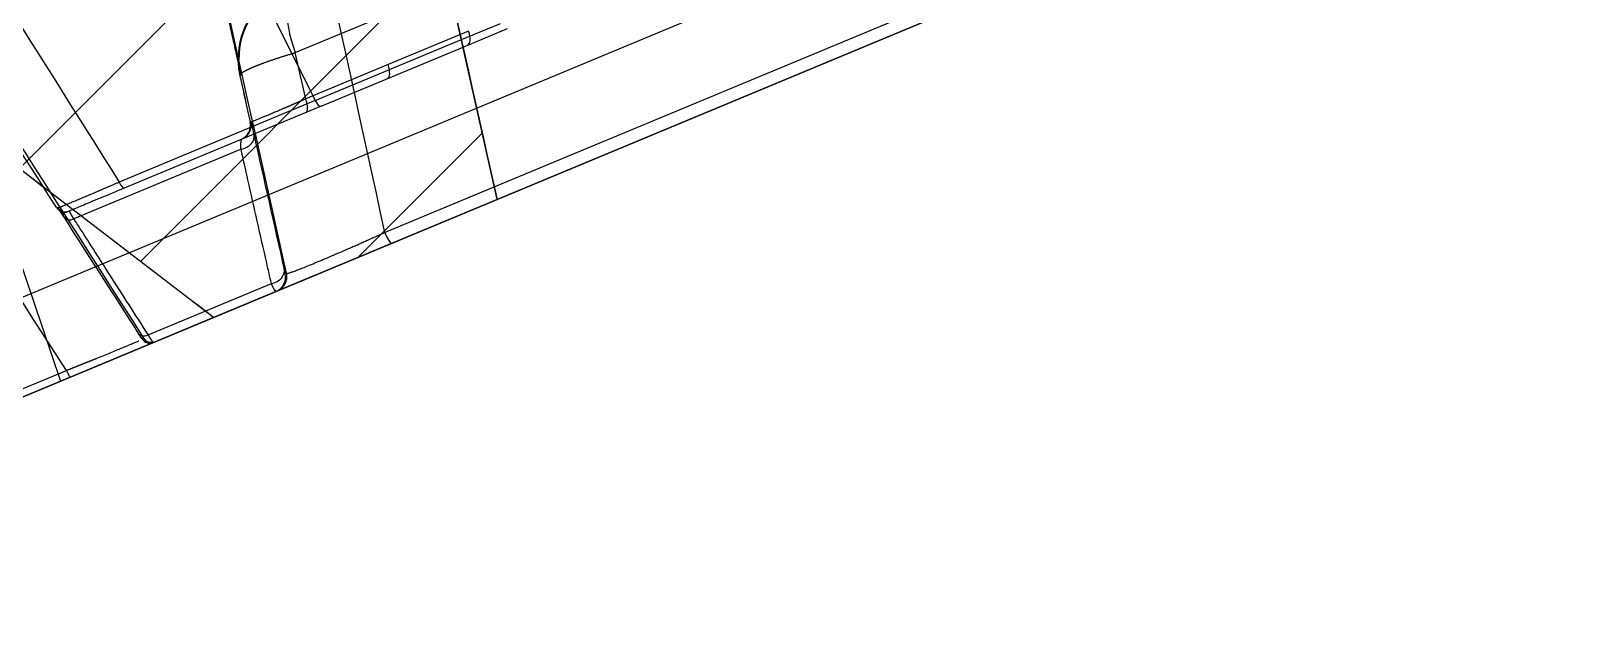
# Model space of a CAD drawing. Header units: millimetres. Extents: x 18 to 755, y 19 to 576.
# Drawn here: x 246.7 to 297.2, y 64.2 to 83.7 of the extents above; entities that cross this region are included whole.
import ezdxf

# ---------------------------------------------------------------- set-up
doc = ezdxf.new("R2010")
doc.units = ezdxf.units.MM
doc.layers.add('1', color=7, linetype='Continuous', true_color=0xffffff)

msp = doc.modelspace()

# ---------------------------------------------------------------- hatches: boundary and pattern name
at = {"layer": '1', "lineweight": -3}
h = msp.add_hatch(dxfattribs=at)
h.set_pattern_fill('ANSI31', scale=1.55, style=0)
edge = h.paths.add_edge_path(flags=0)
edge.add_line((123.581, 20.754), (119.659, 19.122))
edge.add_line((119.659, 19.122), (118.507, 21.892))
edge.add_line((118.507, 21.892), (111.247, 18.873))
edge.add_spline(control_points=[(111.247, 18.873), (110.93, 19.433), (110.613, 19.993), (110.297, 20.553)], knot_values=[0, 0, 0, 0, 1, 1, 1, 1], degree=3, periodic=0)
edge.add_spline(control_points=[(110.297, 20.553), (110.763, 21.685), (111.229, 22.818), (111.694, 23.95)], knot_values=[0, 0, 0, 0, 1, 1, 1, 1], degree=3, periodic=0)
edge.add_ellipse((358.348, 131.388), major_axis=(-2903.319, -1207.465), ratio=0.00143112, start_angle=0.954876, end_angle=0.989415)
edge.add_spline(control_points=[(120.306, 27.531), (120.582, 27.416), (120.858, 27.302), (121.417, 27.07), (121.701, 26.953), (122.165, 26.76), (122.347, 26.685), (122.528, 26.61)], knot_values=[0, 0, 0, 0, 0.372538, 0.372538, 0.755075, 0.755075, 1, 1, 1, 1], degree=3, periodic=0)
edge.add_spline(control_points=[(122.528, 26.61), (122.939, 24.772), (123.349, 22.934), (123.759, 21.096)], knot_values=[0, 0, 0, 0, 1, 1, 1, 1], degree=3, periodic=0)
edge.add_spline(control_points=[(123.759, 21.096), (123.763, 21.079), (123.765, 21.061), (123.767, 21.026), (123.766, 21.009), (123.761, 20.975), (123.758, 20.957), (123.747, 20.924), (123.741, 20.908), (123.724, 20.877), (123.715, 20.862), (123.694, 20.834), (123.682, 20.822), (123.663, 20.804), (123.656, 20.798), (123.642, 20.788), (123.635, 20.783), (123.613, 20.768), (123.598, 20.76), (123.581, 20.754)], knot_values=[0, 0, 0, 0, 0.125, 0.125, 0.25, 0.25, 0.375, 0.375, 0.5, 0.5, 0.625, 0.625, 0.75, 0.75, 0.8125, 0.8125, 0.875, 0.875, 1, 1, 1, 1], degree=3, periodic=0)
edge = h.paths.add_edge_path(flags=0)
edge.add_spline(control_points=[(300.574, 126.854), (300.649, 126.885), (300.802, 126.935), (300.96, 126.96), (301.061, 126.967), (301.082, 126.968), (301.122, 126.969), (301.142, 126.969), (301.203, 126.969), (301.243, 126.967), (301.362, 126.956), (301.442, 126.943), (301.52, 126.923)], knot_values=[0, 0, 0, 0, 0.25, 0.5, 0.5, 0.5625, 0.5625, 0.625, 0.625, 0.75, 0.75, 1, 1, 1, 1], degree=3, periodic=0)
edge.add_spline(control_points=[(301.52, 126.923), (301.572, 126.91), (301.625, 126.901), (301.705, 126.894), (301.731, 126.892), (301.772, 126.892), (301.785, 126.892), (301.812, 126.893), (301.826, 126.894), (301.893, 126.898), (301.946, 126.907), (302.024, 126.925), (302.049, 126.932), (302.1, 126.949), (302.126, 126.958), (302.151, 126.969)], knot_values=[0, 0, 0, 0, 0.25, 0.25, 0.375, 0.375, 0.4375, 0.4375, 0.5, 0.5, 0.75, 0.75, 0.875, 0.875, 1, 1, 1, 1], degree=3, periodic=0)
edge.add_line((302.151, 126.969), (314.312, 132.027))
edge.add_spline(control_points=[(314.312, 132.027), (314.325, 132.032), (314.337, 132.037), (314.362, 132.049), (314.398, 132.066), (314.433, 132.086), (314.501, 132.128), (314.544, 132.16), (314.605, 132.213), (314.625, 132.231), (314.662, 132.27), (314.68, 132.29), (314.731, 132.351), (314.762, 132.395), (314.79, 132.442)], knot_values=[0, 0, 0, 0, 0.0625, 0.0625, 0.125, 0.25, 0.25, 0.5, 0.5, 0.625, 0.625, 0.75, 0.75, 1, 1, 1, 1], degree=3, periodic=0)
edge.add_spline(control_points=[(314.79, 132.442), (314.831, 132.511), (314.877, 132.577), (314.954, 132.67), (314.994, 132.714), (315.038, 132.757), (315.067, 132.785), (315.082, 132.798), (315.158, 132.864), (315.223, 132.912), (315.325, 132.975), (315.377, 133.005), (315.432, 133.031), (315.468, 133.048), (315.487, 133.057), (315.505, 133.064)], knot_values=[0, 0, 0, 0, 0.25, 0.25, 0.375, 0.4375, 0.4375, 0.5, 0.5, 0.75, 0.75, 0.875, 0.9375, 0.9375, 1, 1, 1, 1], degree=3, periodic=0)
edge.add_line((315.505, 133.064), (355.591, 149.736))
edge.add_line((355.591, 149.736), (359.047, 141.426))
edge.add_spline(control_points=[(359.047, 141.426), (358.238, 139.465), (357.429, 137.504), (356.62, 135.543)], knot_values=[0, 0, 0, 0, 1, 1, 1, 1], degree=3, periodic=0)
edge.add_ellipse((358.348, 131.388), major_axis=(2903.319, 1207.465), ratio=0.00143112, start_angle=90, end_angle=158.464753)
edge.add_spline(control_points=[(346.091, 131.164), (345.823, 131.213), (345.554, 131.262), (345.084, 131.347), (344.883, 131.384), (344.488, 131.456), (344.293, 131.492), (344.099, 131.527)], knot_values=[0, 0, 0, 0, 0.404548, 0.404548, 0.707324, 0.707324, 1, 1, 1, 1], degree=3, periodic=0)
edge.add_spline(control_points=[(344.099, 131.527), (343.491, 132.478), (342.884, 133.428), (342.276, 134.379)], knot_values=[0, 0, 0, 0, 1, 1, 1, 1], degree=3, periodic=0)
edge.add_spline(control_points=[(342.276, 134.379), (342.197, 134.503), (342.108, 134.618), (341.961, 134.778), (341.91, 134.829), (341.83, 134.902), (341.802, 134.926), (341.746, 134.973), (341.717, 134.996), (341.572, 135.108), (341.45, 135.185), (341.257, 135.285), (341.191, 135.316), (341.09, 135.358), (341.056, 135.371), (340.987, 135.396), (340.953, 135.407), (340.778, 135.462), (340.637, 135.493), (340.421, 135.521), (340.349, 135.528), (340.24, 135.532), (340.203, 135.533), (340.13, 135.533), (340.093, 135.532), (339.911, 135.524), (339.767, 135.505), (339.555, 135.457), (339.485, 135.439), (339.381, 135.406), (339.346, 135.394), (339.277, 135.369), (339.243, 135.355), (339.209, 135.341)], knot_values=[0, 0, 0, 0, 0.125, 0.125, 0.1875, 0.1875, 0.21875, 0.21875, 0.25, 0.25, 0.375, 0.375, 0.4375, 0.4375, 0.46875, 0.46875, 0.5, 0.5, 0.625, 0.625, 0.6875, 0.6875, 0.71875, 0.71875, 0.75, 0.75, 0.875, 0.875, 0.9375, 0.9375, 0.96875, 0.96875, 1, 1, 1, 1], degree=3, periodic=0)
edge.add_line((339.209, 135.341), (256.764, 101.053))
edge.add_spline(control_points=[(256.764, 101.053), (258.459, 93.455), (260.155, 85.857), (261.851, 78.259)], knot_values=[0, 0, 0, 0, 1, 1, 1, 1], degree=3, periodic=0)
edge.add_line((261.851, 78.259), (252.617, 74.419))
edge.add_spline(control_points=[(252.617, 74.419), (248.643, 77.459), (244.669, 80.499), (240.694, 83.539)], knot_values=[0, 0, 0, 0, 1, 1, 1, 1], degree=3, periodic=0)
edge.add_line((240.694, 83.539), (226.859, 77.785))
edge.add_spline(control_points=[(226.859, 77.785), (226.212, 72.823), (225.566, 67.861), (224.92, 62.899)], knot_values=[0, 0, 0, 0, 1, 1, 1, 1], degree=3, periodic=0)
edge.add_line((224.92, 62.899), (215.686, 59.059))
edge.add_spline(control_points=[(215.686, 59.059), (211.494, 65.619), (207.301, 72.179), (203.109, 78.738)], knot_values=[0, 0, 0, 0, 1, 1, 1, 1], degree=3, periodic=0)
edge.add_line((203.109, 78.738), (120.663, 44.45))
edge.add_spline(control_points=[(120.663, 44.45), (120.646, 44.443), (120.629, 44.436), (120.596, 44.421), (120.546, 44.398), (120.497, 44.374), (120.4, 44.323), (120.338, 44.287), (120.155, 44.17), (120.039, 44.081), (119.823, 43.882), (119.725, 43.775), (119.593, 43.602), (119.552, 43.543), (119.493, 43.451), (119.465, 43.404), (119.438, 43.356), (119.421, 43.324), (119.412, 43.308), (119.336, 43.161), (119.281, 43.027), (119.216, 42.82), (119.197, 42.75), (119.174, 42.643), (119.167, 42.607), (119.154, 42.535), (119.149, 42.499), (119.125, 42.317), (119.119, 42.173), (119.132, 41.884), (119.151, 41.74), (119.183, 41.597)], knot_values=[0, 0, 0, 0, 0.015625, 0.015625, 0.03125, 0.0625, 0.0625, 0.125, 0.125, 0.25, 0.25, 0.375, 0.375, 0.4375, 0.4375, 0.46875, 0.484375, 0.484375, 0.5, 0.5, 0.625, 0.625, 0.6875, 0.6875, 0.71875, 0.71875, 0.75, 0.75, 0.875, 0.875, 1, 1, 1, 1], degree=3, periodic=0)
edge.add_spline(control_points=[(119.183, 41.597), (119.43, 40.492), (119.677, 39.387), (119.923, 38.282)], knot_values=[0, 0, 0, 0, 1, 1, 1, 1], degree=3, periodic=0)
edge.add_spline(control_points=[(119.923, 38.282), (119.768, 38.056), (119.613, 37.83), (119.343, 37.435), (119.227, 37.267), (119, 36.935), (118.888, 36.772), (118.776, 36.609)], knot_values=[0, 0, 0, 0, 0.405183, 0.405183, 0.707594, 0.707594, 1, 1, 1, 1], degree=3, periodic=0)
edge.add_ellipse((358.348, 131.388), major_axis=(-2903.319, -1207.465), ratio=0.00143112, start_angle=359.002567, end_angle=359.045124)
edge.add_spline(control_points=[(108.25, 32.23), (107.27, 32.636), (106.289, 33.042), (104.327, 33.853), (103.346, 34.259), (102.365, 34.664)], knot_values=[0, 0, 0, 0, 0.5, 0.5, 1, 1, 1, 1], degree=3, periodic=0)
edge.add_line((102.365, 34.664), (98.905, 42.982))
edge.add_line((98.905, 42.982), (138.991, 59.654))
edge.add_spline(control_points=[(138.991, 59.654), (139.066, 59.685), (139.219, 59.734), (139.378, 59.759), (139.54, 59.77), (139.62, 59.77), (139.78, 59.756), (139.859, 59.742), (139.937, 59.722)], knot_values=[0, 0, 0, 0, 0.25, 0.5, 0.5, 0.75, 0.75, 1, 1, 1, 1], degree=3, periodic=0)
edge.add_spline(control_points=[(139.937, 59.722), (139.99, 59.709), (140.042, 59.7), (140.149, 59.69), (140.202, 59.69), (140.31, 59.698), (140.416, 59.714), (140.518, 59.747), (140.568, 59.768)], knot_values=[0, 0, 0, 0, 0.25, 0.25, 0.5, 0.5, 0.75, 1, 1, 1, 1], degree=3, periodic=0)
edge.add_line((140.568, 59.768), (152.73, 64.826))
edge.add_spline(control_points=[(152.73, 64.826), (152.78, 64.847), (152.875, 64.896), (152.961, 64.959), (153.012, 65.004), (153.023, 65.013), (153.042, 65.031), (153.071, 65.06), (153.098, 65.089), (153.149, 65.151), (153.18, 65.195), (153.207, 65.241)], knot_values=[0, 0, 0, 0, 0.25, 0.5, 0.5, 0.5625, 0.5625, 0.625, 0.75, 0.75, 1, 1, 1, 1], degree=3, periodic=0)
edge.add_spline(control_points=[(153.207, 65.241), (153.248, 65.311), (153.294, 65.376), (153.371, 65.469), (153.412, 65.513), (153.455, 65.556), (153.484, 65.583), (153.499, 65.597), (153.576, 65.664), (153.64, 65.711), (153.776, 65.796), (153.848, 65.832), (153.923, 65.864)], knot_values=[0, 0, 0, 0, 0.25, 0.25, 0.375, 0.4375, 0.4375, 0.5, 0.5, 0.75, 0.75, 1, 1, 1, 1], degree=3, periodic=0)
edge.add_spline(control_points=[(153.923, 65.864), (166.396, 71.051), (178.87, 76.239), (191.343, 81.426)], knot_values=[0, 0, 0, 0, 1, 1, 1, 1], degree=3, periodic=0)
edge.add_spline(control_points=[(191.343, 81.426), (191.422, 81.459), (191.504, 81.486), (191.671, 81.528), (191.755, 81.543), (191.862, 81.553), (191.884, 81.555), (191.926, 81.558), (191.948, 81.558), (192.012, 81.56), (192.054, 81.559), (192.182, 81.552), (192.266, 81.541), (192.35, 81.523)], knot_values=[0, 0, 0, 0, 0.25, 0.25, 0.5, 0.5, 0.5625, 0.5625, 0.625, 0.625, 0.75, 0.75, 1, 1, 1, 1], degree=3, periodic=0)
edge.add_spline(control_points=[(192.35, 81.523), (192.407, 81.51), (192.464, 81.503), (192.579, 81.496), (192.637, 81.497), (192.752, 81.508), (192.809, 81.518), (192.922, 81.546), (192.977, 81.564), (193.031, 81.587)], knot_values=[0, 0, 0, 0, 0.25, 0.25, 0.5, 0.5, 0.75, 0.75, 1, 1, 1, 1], degree=3, periodic=0)
edge.add_line((193.031, 81.587), (209.632, 88.491))
edge.add_spline(control_points=[(209.632, 88.491), (209.683, 88.512), (209.732, 88.537), (209.826, 88.595), (209.871, 88.627), (209.934, 88.681), (209.954, 88.7), (209.993, 88.739), (210.011, 88.759), (210.064, 88.821), (210.096, 88.865), (210.125, 88.912)], knot_values=[0, 0, 0, 0, 0.25, 0.25, 0.5, 0.5, 0.625, 0.625, 0.75, 0.75, 1, 1, 1, 1], degree=3, periodic=0)
edge.add_spline(control_points=[(210.125, 88.912), (210.168, 88.983), (210.216, 89.05), (210.322, 89.174), (210.38, 89.233), (210.506, 89.34), (210.573, 89.389), (210.714, 89.476), (210.788, 89.513), (210.865, 89.545)], knot_values=[0, 0, 0, 0, 0.25, 0.25, 0.5, 0.5, 0.75, 0.75, 1, 1, 1, 1], degree=3, periodic=0)
edge.add_line((210.865, 89.545), (243.717, 103.208))
edge.add_spline(control_points=[(243.717, 103.208), (243.793, 103.24), (243.871, 103.265), (243.99, 103.294), (244.03, 103.302), (244.111, 103.315), (244.152, 103.32), (244.276, 103.331), (244.358, 103.331), (244.523, 103.318), (244.604, 103.305), (244.685, 103.286)], knot_values=[0, 0, 0, 0, 0.25, 0.25, 0.375, 0.375, 0.5, 0.5, 0.75, 0.75, 1, 1, 1, 1], degree=3, periodic=0)
edge.add_spline(control_points=[(244.685, 103.286), (244.738, 103.273), (244.793, 103.264), (244.902, 103.256), (244.957, 103.256), (245.067, 103.265), (245.121, 103.273), (245.227, 103.299), (245.279, 103.316), (245.329, 103.337)], knot_values=[0, 0, 0, 0, 0.25, 0.25, 0.5, 0.5, 0.75, 0.75, 1, 1, 1, 1], degree=3, periodic=0)
edge.add_line((245.329, 103.337), (261.996, 110.268))
edge.add_spline(control_points=[(261.996, 110.268), (262.049, 110.291), (262.1, 110.317), (262.174, 110.361), (262.198, 110.377), (262.245, 110.41), (262.268, 110.428), (262.335, 110.483), (262.376, 110.523), (262.453, 110.61), (262.488, 110.656), (262.519, 110.705)], knot_values=[0, 0, 0, 0, 0.25, 0.25, 0.375, 0.375, 0.5, 0.5, 0.75, 0.75, 1, 1, 1, 1], degree=3, periodic=0)
edge.add_spline(control_points=[(262.519, 110.705), (262.565, 110.778), (262.617, 110.846), (262.731, 110.974), (262.793, 111.033), (262.892, 111.115), (262.926, 111.141), (262.995, 111.19), (263.031, 111.213), (263.14, 111.279), (263.216, 111.318), (263.295, 111.35)], knot_values=[0, 0, 0, 0, 0.25, 0.25, 0.5, 0.5, 0.625, 0.625, 0.75, 0.75, 1, 1, 1, 1], degree=3, periodic=0)
edge.add_line((263.295, 111.35), (300.574, 126.854))
edge = h.paths.add_edge_path(flags=0)
edge.add_ellipse((358.348, 131.388), major_axis=(2903.319, 1207.465), ratio=0.00143112, start_angle=205.766732, end_angle=270)
edge.add_spline(control_points=[(360.076, 127.233), (360.215, 127.176), (360.353, 127.118), (361.483, 126.652), (362.475, 126.243), (363.467, 125.834)], knot_values=[0, 0, 0, 0, 0.122367, 0.122367, 1, 1, 1, 1], degree=3, periodic=0)
edge.add_spline(control_points=[(363.467, 125.834), (363.64, 125.218), (363.813, 124.601), (363.986, 123.985)], knot_values=[0, 0, 0, 0, 1, 1, 1, 1], degree=3, periodic=0)
edge.add_line((363.986, 123.985), (356.726, 120.966))
edge.add_line((356.726, 120.966), (357.878, 118.196))
edge.add_line((357.878, 118.196), (353.955, 116.564))
edge.add_spline(control_points=[(353.955, 116.564), (353.939, 116.558), (353.935, 116.557), (353.922, 116.553), (353.914, 116.55), (353.888, 116.545), (353.871, 116.542), (353.845, 116.541), (353.836, 116.541), (353.819, 116.542), (353.81, 116.543), (353.784, 116.546), (353.767, 116.55), (353.742, 116.558), (353.734, 116.561), (353.718, 116.567), (353.71, 116.571), (353.687, 116.583), (353.672, 116.592), (353.651, 116.608), (353.644, 116.614), (353.631, 116.626), (353.625, 116.632), (353.608, 116.651), (353.597, 116.665), (353.587, 116.68)], knot_values=[0, 0, 0, 0, 0.032258, 0.032258, 0.096774, 0.096774, 0.225806, 0.225806, 0.290323, 0.290323, 0.354839, 0.354839, 0.483871, 0.483871, 0.548387, 0.548387, 0.612903, 0.612903, 0.741935, 0.741935, 0.806452, 0.806452, 0.870968, 0.870968, 1, 1, 1, 1], degree=3, periodic=0)
edge.add_spline(control_points=[(353.587, 116.68), (352.576, 118.263), (351.564, 119.847), (350.552, 121.43)], knot_values=[0, 0, 0, 0, 1, 1, 1, 1], degree=3, periodic=0)
edge.add_spline(control_points=[(350.552, 121.43), (350.704, 121.8), (350.857, 122.171), (351.088, 122.73), (351.166, 122.919), (351.319, 123.29), (351.394, 123.471), (351.469, 123.653)], knot_values=[0, 0, 0, 0, 0.499921, 0.499921, 0.75496, 0.75496, 1, 1, 1, 1], degree=3, periodic=0)

# ---------------------------------------------------------------- linework, layer by layer
at = {"layer": '1', "color": 7, "lineweight": -3}
for p, q in [((357.878, 118.196), (193.03, 49.637)), ((261.852, 78.259), (256.764, 101.053)), ((248.922, 95.554), (255.926, 81.478)), ((240.238, 94.18), (247.633, 72.345)), ((118.507, 21.892), (283.355, 90.451)), ((119.659, 19.122), (284.507, 87.681)), ((261.761, 78.669), (283.033, 87.516)), ((283.849, 87.408), (261.852, 78.259)), ((255.278, 83.035), (260.298, 85.123)), ((260.691, 83.46), (261.96, 83.988)), ((252.618, 74.419), (240.696, 83.54)), ((255.926, 81.478), (260.691, 83.46)), ((260.926, 83.737), (258.302, 82.645)), ((260.746, 83.214), (262.193, 83.816)), ((256.126, 81.293), (260.746, 83.214)), ((258.302, 82.645), (255.621, 81.531)), ((253.504, 82.297), (253.475, 82.285)), ((255.926, 81.478), (249.544, 78.824)), ((256.126, 81.293), (249.709, 78.624)), ((253.811, 80.778), (253.837, 80.789)), ((253.513, 79.889), (248.065, 77.623)), ((258.189, 77.183), (261.761, 78.669)), ((247.55, 77.995), (247.515, 77.98)), ((261.851, 78.259), (252.617, 74.419)), ((261.852, 78.259), (261.851, 78.259)), ((254.951, 75.837), (254.996, 75.856)), ((250.484, 73.849), (254.502, 75.52)), ((252.617, 74.419), (244.087, 70.871)), ((229.851, 65.219), (247.827, 72.695))]:
    msp.add_line(p, q, dxfattribs=at)
for centre, major_axis, ratio, start_param, end_param in [((255.915, 82.83), (0.96, -2.308), 0.999999, 3.141593, 4.537856), ((255.944, 82.842), (0.96, -2.308), 0.999999, 3.141593, 4.336009), ((256.215, 82.955), (0.96, -2.308), 0.339151, 3.141593, 4.537856), ((260.697, 83.736), (-0.192, 0.462), 0.430635, 3.141593, 4.537856), ((255.944, 82.842), (0.96, -2.308), 0.999999, 4.46573, 4.537856), ((258.094, 82.653), (0.192, -0.462), 0.384005, 0, 1.396263), ((255.435, 81.547), (-0.192, 0.462), 0.336374, 3.141593, 4.537856), ((256.011, 81.57), (0.115, -0.277), 0.384005, 4.886922, 6.283185), ((253.323, 80.669), (-0.192, 0.462), 0.999999, 3.141593, 4.537856), ((253.349, 80.68), (-0.192, 0.462), 0.999999, 3.141593, 4.537856), ((253.448, 80.245), (0.488, 0.11), 0.723303, 4.682861, 6.281121), ((249.594, 78.901), (-0.115, 0.277), 0.256187, 1.745329, 3.141593), ((247.768, 78.142), (0.115, -0.277), 0.999999, 4.886922, 6.283185), ((247.803, 78.156), (0.115, -0.277), 0.999999, 4.886922, 6.283185), ((248.012, 77.831), (-0.253, -0.162), 0.696041, 6.2812, 7.626852), ((258.233, 77.296), (-0.192, 0.462), 0.170423, 1.745329, 3.141593), ((254.431, 75.873), (0.488, 0.11), 0.720664, 4.696676, 6.281129), ((254.463, 75.728), (-0.192, 0.462), 0.999999, 3.141593, 4.537856), ((254.509, 75.747), (-0.192, 0.462), 0.999999, 3.141593, 4.537856), ((250.432, 74.057), (-0.253, -0.162), 0.696022, 6.2812, 7.625692), ((250.544, 73.881), (0.115, -0.277), 0.999999, 4.886922, 6.283185), ((250.59, 73.901), (0.115, -0.277), 0.999999, 4.886922, 5.954342), ((247.829, 72.752), (-0.115, 0.277), 0.079657, 1.745329, 3.141593)]:
    msp.add_ellipse(centre, major_axis=major_axis, ratio=ratio, start_param=start_param, end_param=end_param, dxfattribs=at)
at = {"layer": '1', "color": 7, "lineweight": -3, "extrusion": (-3.14745e-10, -7.02487e-11, -1)}
msp.add_open_spline([(256.764, 101.053), (258.459, 93.455), (260.155, 85.857), (261.851, 78.259)], degree=3, dxfattribs=at)
at = {"layer": '1', "color": 7, "lineweight": -3}
for points, degree in [([(253.742, 97.559), (255.222, 90.772), (256.705, 83.98), (258.189, 77.183)], 3), ([(241.068, 92.288), (243.891, 87.8), (246.716, 83.313), (249.544, 78.824)], 3), ([(239.021, 91.437), (242.792, 85.54), (246.564, 79.64), (250.338, 73.739)], 3), ([(247.827, 72.695), (244.028, 78.586), (240.23, 84.474), (236.433, 90.36)], 3), ([(252.617, 74.419), (248.643, 77.459), (244.669, 80.499), (240.694, 83.539)], 3), ([(255.621, 81.531), (255.507, 82.032), (255.392, 82.533), (255.278, 83.035)], 3), ([(253.472, 82.295), (253.811, 80.778)], 1), ([(247.554, 77.99), (247.608, 77.841), (247.787, 77.843)], 2), ([(254.919, 75.982), (254.939, 75.89), (254.951, 75.837), (254.951, 75.837)], 3), ([(250.292, 73.72), (250.291, 73.72), (250.251, 73.783), (250.179, 73.895)], 3)]:
    msp.add_open_spline(points, degree=degree, dxfattribs=at)
at = {"layer": '1', "color": 7, "lineweight": -3, "extrusion": (-4.26153e-10, -9.52498e-11, -1)}
msp.add_open_spline([(254.996, 75.856), (253.48, 82.639), (251.965, 89.417), (250.451, 96.19)], degree=3, dxfattribs=at)
at = {"layer": '1', "color": 7, "lineweight": -3, "extrusion": (2.00101e-10, 1.27936e-10, -1)}
msp.add_open_spline([(247.515, 77.98), (244.654, 82.455), (241.794, 86.929), (238.935, 91.401)], degree=3, dxfattribs=at)
at = {"layer": '1', "color": 7, "lineweight": -3}
for points, knots in [([(252.616, 86.31), (252.679, 86.028), (252.74, 85.754), (252.858, 85.221), (252.916, 84.961), (253.027, 84.466), (253.078, 84.234), (253.174, 83.801), (253.219, 83.598), (253.3, 83.235), (253.335, 83.075), (253.396, 82.796), (253.423, 82.677), (253.464, 82.488), (253.479, 82.417), (253.5, 82.322), (253.505, 82.298), (253.504, 82.297)], [0, 0, 0, 0, 0.125, 0.125, 0.25, 0.25, 0.375, 0.375, 0.5, 0.5, 0.625, 0.625, 0.75, 0.75, 0.875, 0.875, 1, 1, 1, 1]), ([(254.139, 84.565), (254.015, 84.449), (253.761, 84.154), (253.509, 83.593), (253.405, 82.953), (253.45, 82.54), (253.497, 82.338)], [0, 0, 0, 0, 0.203373, 0.478621, 0.746878, 1, 1, 1, 1]), ([(253.497, 82.338), (253.498, 82.339), (253.501, 82.341), (253.504, 82.345), (253.509, 82.349), (253.513, 82.353), (253.517, 82.357), (253.522, 82.361), (253.527, 82.365), (253.533, 82.37), (253.538, 82.374), (253.544, 82.378), (253.55, 82.382), (253.556, 82.387), (253.563, 82.391), (253.569, 82.396), (253.576, 82.4), (253.583, 82.405), (253.591, 82.409), (253.598, 82.414), (253.606, 82.419), (253.614, 82.424), (253.623, 82.428), (253.631, 82.433), (253.64, 82.438), (253.649, 82.443), (253.658, 82.448), (253.667, 82.453), (253.677, 82.458), (253.686, 82.463), (253.696, 82.468), (253.707, 82.473), (253.717, 82.478), (253.727, 82.484), (253.738, 82.489), (253.749, 82.494), (253.76, 82.499), (253.771, 82.505), (253.783, 82.51), (253.794, 82.515), (253.806, 82.521), (253.818, 82.526), (253.83, 82.532), (253.842, 82.537), (253.855, 82.543), (253.867, 82.548), (253.88, 82.554), (253.893, 82.559), (253.906, 82.565), (253.919, 82.57), (253.932, 82.576), (253.95, 82.583), (253.972, 82.592), (253.998, 82.603), (254.026, 82.614), (254.054, 82.625), (254.083, 82.637), (254.113, 82.648), (254.144, 82.66), (254.175, 82.672), (254.207, 82.684), (254.24, 82.696), (254.274, 82.709), (254.308, 82.721), (254.343, 82.734), (254.379, 82.747), (254.416, 82.759), (254.453, 82.772), (254.491, 82.786), (254.53, 82.799), (254.569, 82.812), (254.61, 82.826), (254.65, 82.839), (254.692, 82.853), (254.734, 82.867), (254.776, 82.88), (254.819, 82.894), (254.863, 82.908), (254.907, 82.922), (254.952, 82.936), (254.997, 82.95), (255.043, 82.964), (255.089, 82.978), (255.136, 82.992), (255.182, 83.007), (255.23, 83.021), (255.262, 83.03), (255.278, 83.035)], [0, 0, 0, 0, 0.008796, 0.017676, 0.02655, 0.035417, 0.044276, 0.053128, 0.06197, 0.070804, 0.079628, 0.088442, 0.097246, 0.106038, 0.11482, 0.123589, 0.132346, 0.141091, 0.149822, 0.15854, 0.167243, 0.175932, 0.184606, 0.193264, 0.201907, 0.210533, 0.219142, 0.227735, 0.236309, 0.244866, 0.253405, 0.261924, 0.270425, 0.278906, 0.287367, 0.295807, 0.304227, 0.312626, 0.321003, 0.329359, 0.337692, 0.346003, 0.354291, 0.362555, 0.370796, 0.379014, 0.387207, 0.395375, 0.403518, 0.411637, 0.41973, 0.427797, 0.443075, 0.458444, 0.473902, 0.489448, 0.505078, 0.52079, 0.536583, 0.552454, 0.568399, 0.584417, 0.600506, 0.616662, 0.632882, 0.649165, 0.665506, 0.681904, 0.698355, 0.714856, 0.731405, 0.747997, 0.764631, 0.781302, 0.798009, 0.814746, 0.831512, 0.848303, 0.865116, 0.881947, 0.898793, 0.915651, 0.932517, 0.949388, 0.966262, 0.983133, 1, 1, 1, 1]), ([(255.621, 81.531), (255.614, 81.527), (255.598, 81.52), (255.575, 81.51), (255.552, 81.5), (255.529, 81.49), (255.506, 81.48), (255.484, 81.47), (255.461, 81.46), (255.439, 81.45), (255.416, 81.441), (255.394, 81.431), (255.372, 81.421), (255.35, 81.412), (255.329, 81.402), (255.307, 81.393), (255.286, 81.383), (255.264, 81.374), (255.243, 81.365), (255.222, 81.356), (255.201, 81.347), (255.181, 81.338), (255.16, 81.329), (255.14, 81.32), (255.12, 81.311), (255.1, 81.302), (255.08, 81.294), (255.06, 81.285), (255.041, 81.277), (255.021, 81.268), (255.002, 81.26), (254.983, 81.252), (254.965, 81.244), (254.946, 81.236), (254.927, 81.228), (254.909, 81.22), (254.841, 81.19), (254.727, 81.141), (254.575, 81.076), (254.436, 81.018), (254.31, 80.965), (254.196, 80.918), (254.096, 80.877), (254.01, 80.843), (253.956, 80.822), (253.926, 80.811), (253.913, 80.806), (253.901, 80.802), (253.889, 80.798), (253.878, 80.794), (253.868, 80.79), (253.858, 80.787), (253.85, 80.784), (253.842, 80.782), (253.838, 80.781), (253.837, 80.781)], [0, 0, 0, 0, 0.008343, 0.016673, 0.024987, 0.033287, 0.041571, 0.049839, 0.05809, 0.066324, 0.074541, 0.08274, 0.09092, 0.099082, 0.107224, 0.115347, 0.123449, 0.13153, 0.139591, 0.14763, 0.155647, 0.163641, 0.171613, 0.179561, 0.187486, 0.195386, 0.203263, 0.211114, 0.21894, 0.22674, 0.234514, 0.242262, 0.249983, 0.257676, 0.265343, 0.272981, 0.280591, 0.351335, 0.42181, 0.491825, 0.561195, 0.630586, 0.700633, 0.77115, 0.841946, 0.857726, 0.873626, 0.889643, 0.905773, 0.922014, 0.938361, 0.954811, 0.97136, 0.988005, 1, 1, 1, 1]), ([(253.845, 80.783), (253.851, 80.69), (253.833, 80.559), (253.748, 80.392), (253.689, 80.325), (253.655, 80.295)], [0, 0, 0, 0, 0.485485, 0.741323, 1, 1, 1, 1]), ([(253.837, 80.789), (253.837, 80.789), (253.846, 80.75), (253.88, 80.6), (253.905, 80.492), (253.936, 80.354)], [0, 0, 0, 0, 0.5, 0.5, 1, 1, 1, 1]), ([(253.513, 79.889), (253.513, 79.893), (253.512, 79.901), (253.512, 79.913), (253.511, 79.925), (253.511, 79.936), (253.511, 79.948), (253.51, 79.959), (253.51, 79.97), (253.51, 79.981), (253.51, 79.991), (253.51, 80.001), (253.51, 80.012), (253.51, 80.022), (253.51, 80.031), (253.51, 80.041), (253.51, 80.05), (253.51, 80.059), (253.51, 80.068), (253.511, 80.076), (253.511, 80.085), (253.511, 80.093), (253.512, 80.101), (253.512, 80.108), (253.513, 80.116), (253.514, 80.125), (253.515, 80.136), (253.517, 80.148), (253.518, 80.159), (253.52, 80.169), (253.522, 80.178), (253.524, 80.186), (253.526, 80.194), (253.528, 80.2), (253.53, 80.206), (253.533, 80.21), (253.535, 80.214), (253.538, 80.216), (253.54, 80.218), (253.541, 80.218)], [0, 0, 0, 0, 0.020849, 0.041697, 0.062546, 0.083393, 0.104241, 0.125088, 0.145935, 0.166781, 0.187627, 0.208473, 0.229318, 0.250163, 0.271007, 0.291851, 0.312695, 0.333538, 0.354381, 0.375223, 0.396065, 0.416907, 0.437748, 0.458588, 0.479428, 0.500268, 0.538954, 0.577595, 0.616191, 0.654744, 0.693255, 0.731726, 0.770158, 0.808552, 0.846909, 0.885232, 0.92352, 0.961776, 1, 1, 1, 1]), ([(254.502, 75.52), (254.451, 75.745), (254.4, 75.97), (254.145, 77.097), (253.941, 77.997), (253.663, 79.227), (253.588, 79.558), (253.513, 79.889)], [0, 0, 0, 0, 0.154458, 0.154458, 0.772291, 0.772291, 1, 1, 1, 1]), ([(247.55, 77.989), (247.551, 77.989), (247.553, 77.99), (247.556, 77.991), (247.56, 77.992), (247.564, 77.994), (247.568, 77.995), (247.573, 77.997), (247.577, 77.999), (247.582, 78), (247.587, 78.002), (247.592, 78.004), (247.597, 78.006), (247.602, 78.008), (247.608, 78.01), (247.613, 78.012), (247.619, 78.014), (247.625, 78.017), (247.631, 78.019), (247.637, 78.021), (247.643, 78.024), (247.65, 78.026), (247.657, 78.029), (247.685, 78.04), (247.742, 78.062), (247.84, 78.102), (247.953, 78.148), (248.081, 78.201), (248.222, 78.26), (248.378, 78.326), (248.548, 78.398), (248.681, 78.454), (248.769, 78.491), (248.807, 78.508), (248.845, 78.524), (248.884, 78.541), (248.924, 78.558), (248.965, 78.575), (249.006, 78.593), (249.048, 78.611), (249.091, 78.629), (249.134, 78.647), (249.177, 78.666), (249.221, 78.685), (249.266, 78.704), (249.311, 78.724), (249.357, 78.743), (249.403, 78.763), (249.45, 78.783), (249.497, 78.804), (249.529, 78.817), (249.544, 78.824)], [0, 0, 0, 0, 0.004218, 0.011328, 0.018418, 0.025489, 0.03254, 0.03957, 0.046579, 0.053567, 0.060534, 0.067478, 0.074401, 0.081301, 0.088178, 0.095032, 0.101862, 0.108668, 0.115451, 0.122209, 0.128942, 0.13565, 0.142332, 0.148989, 0.220382, 0.291488, 0.362074, 0.431918, 0.501798, 0.572411, 0.643535, 0.714936, 0.729078, 0.743334, 0.757701, 0.772175, 0.786755, 0.801436, 0.816216, 0.831091, 0.846057, 0.861113, 0.876253, 0.891475, 0.906775, 0.922149, 0.937594, 0.953105, 0.968679, 0.984312, 1, 1, 1, 1]), ([(249.709, 78.624), (249.447, 78.515), (249.201, 78.413), (248.75, 78.226), (248.553, 78.144), (248.224, 78.007), (248.098, 77.954), (247.926, 77.883), (247.883, 77.865), (247.883, 77.865)], [0, 0, 0, 0, 0.25, 0.25, 0.5, 0.5, 0.75, 0.75, 1, 1, 1, 1]), ([(247.759, 77.669), (247.693, 77.774), (247.64, 77.855), (247.569, 77.966), (247.55, 77.995), (247.55, 77.995)], [0, 0, 0, 0, 0.5, 0.5, 1, 1, 1, 1]), ([(247.809, 77.848), (247.808, 77.847), (247.786, 77.845), (247.749, 77.844), (247.713, 77.842), (247.694, 77.83), (247.696, 77.799), (247.724, 77.74), (247.757, 77.681), (247.78, 77.643)], [0, 0, 0, 0, 0.006715, 0.10405, 0.222624, 0.367704, 0.543465, 0.753209, 1, 1, 1, 1]), ([(247.917, 77.874), (247.907, 77.87), (247.889, 77.863), (247.865, 77.857), (247.851, 77.854), (247.846, 77.853)], [0, 0, 0, 0, 0.390405, 0.792614, 1, 1, 1, 1]), ([(247.917, 77.873), (247.917, 77.873), (247.917, 77.873), (247.918, 77.871), (247.918, 77.869), (247.919, 77.867), (247.92, 77.865), (247.921, 77.863), (247.922, 77.86), (247.923, 77.857), (247.925, 77.854), (247.926, 77.851), (247.928, 77.848), (247.93, 77.844), (247.932, 77.841), (247.934, 77.837), (247.936, 77.833), (247.938, 77.828), (247.94, 77.824), (247.943, 77.82), (247.946, 77.815), (247.948, 77.81), (247.951, 77.805), (247.954, 77.8), (247.958, 77.794), (247.961, 77.789), (247.964, 77.783), (247.968, 77.777), (247.971, 77.771), (247.975, 77.765), (247.979, 77.759), (247.983, 77.753), (247.987, 77.746), (247.991, 77.739), (247.995, 77.733), (247.999, 77.726), (248.004, 77.718), (248.008, 77.711), (248.013, 77.704), (248.018, 77.696), (248.023, 77.689), (248.028, 77.681), (248.033, 77.673), (248.038, 77.665), (248.043, 77.657), (248.048, 77.649), (248.054, 77.64), (248.059, 77.632), (248.063, 77.626), (248.065, 77.623)], [0, 0, 0, 0, 0.009376, 0.031724, 0.054029, 0.076294, 0.098519, 0.120703, 0.142848, 0.164953, 0.187018, 0.209045, 0.231033, 0.252983, 0.274896, 0.29677, 0.318608, 0.340409, 0.362173, 0.383901, 0.405594, 0.427251, 0.448873, 0.47046, 0.492014, 0.513533, 0.535019, 0.556471, 0.577891, 0.599279, 0.620634, 0.641958, 0.66325, 0.684512, 0.705743, 0.726944, 0.748115, 0.769257, 0.79037, 0.811455, 0.832512, 0.85354, 0.874542, 0.895516, 0.916464, 0.937386, 0.958283, 0.979154, 1, 1, 1, 1]), ([(248.065, 77.623), (248.142, 77.502), (248.22, 77.381), (248.607, 76.777), (248.917, 76.293), (249.646, 75.156), (250.065, 74.502), (250.484, 73.849)], [0, 0, 0, 0, 0.096089, 0.096089, 0.480447, 0.480447, 1, 1, 1, 1]), ([(254.996, 75.856), (254.997, 75.855), (254.997, 75.855), (254.997, 75.854), (254.998, 75.853), (254.999, 75.853), (255.001, 75.852), (255.002, 75.852), (255.004, 75.852), (255.006, 75.852), (255.008, 75.852), (255.011, 75.852), (255.013, 75.852), (255.016, 75.853), (255.019, 75.853), (255.022, 75.853), (255.026, 75.854), (255.029, 75.855), (255.033, 75.856), (255.037, 75.856), (255.041, 75.857), (255.045, 75.858), (255.05, 75.859), (255.054, 75.861), (255.059, 75.862), (255.073, 75.866), (255.1, 75.874), (255.144, 75.888), (255.196, 75.906), (255.274, 75.934), (255.391, 75.978), (255.561, 76.045), (255.755, 76.123), (255.969, 76.211), (256.203, 76.309), (256.457, 76.418), (256.731, 76.535), (256.967, 76.638), (257.159, 76.722), (257.303, 76.786), (257.452, 76.852), (257.567, 76.903), (257.645, 76.938), (257.687, 76.957), (257.73, 76.976), (257.773, 76.995), (257.817, 77.015), (257.862, 77.035), (257.907, 77.056), (257.953, 77.076), (257.999, 77.097), (258.046, 77.119), (258.094, 77.14), (258.141, 77.162), (258.173, 77.176), (258.189, 77.183)], [0, 0, 0, 0, 0.005659, 0.011286, 0.016878, 0.022437, 0.02796, 0.033448, 0.038899, 0.044313, 0.049689, 0.055026, 0.060325, 0.065584, 0.070802, 0.075979, 0.081115, 0.086208, 0.091258, 0.096265, 0.101228, 0.106146, 0.111019, 0.115846, 0.120626, 0.12536, 0.157659, 0.189335, 0.220311, 0.250518, 0.314126, 0.377185, 0.439354, 0.500319, 0.561196, 0.623295, 0.686301, 0.749876, 0.780092, 0.811087, 0.842791, 0.875128, 0.88387, 0.892769, 0.901823, 0.911026, 0.920377, 0.929871, 0.939504, 0.949273, 0.959173, 0.9692, 0.979349, 0.989618, 1, 1, 1, 1]), ([(254.655, 75.266), (254.655, 75.266), (254.654, 75.266), (254.653, 75.265), (254.651, 75.265), (254.649, 75.266), (254.648, 75.266), (254.646, 75.267), (254.644, 75.268), (254.641, 75.269), (254.639, 75.271), (254.636, 75.273), (254.634, 75.276), (254.631, 75.279), (254.628, 75.282), (254.625, 75.286), (254.621, 75.29), (254.617, 75.295), (254.614, 75.301), (254.609, 75.307), (254.605, 75.313), (254.601, 75.32), (254.596, 75.328), (254.591, 75.337), (254.585, 75.346), (254.58, 75.356), (254.574, 75.367), (254.568, 75.378), (254.562, 75.39), (254.555, 75.403), (254.548, 75.417), (254.541, 75.432), (254.534, 75.448), (254.526, 75.464), (254.518, 75.482), (254.51, 75.5), (254.505, 75.513), (254.502, 75.52)], [0, 0, 0, 0, 0.018474, 0.037541, 0.057202, 0.077456, 0.098304, 0.119747, 0.141783, 0.164413, 0.187637, 0.211455, 0.235867, 0.260873, 0.286473, 0.312667, 0.339456, 0.366838, 0.394815, 0.423385, 0.45255, 0.482309, 0.512663, 0.54361, 0.575152, 0.607288, 0.640018, 0.673342, 0.70726, 0.741773, 0.77688, 0.812581, 0.848876, 0.885766, 0.92325, 0.961328, 1, 1, 1, 1]), ([(250.2, 73.869), (250.234, 73.789), (250.314, 73.695), (250.462, 73.602), (250.57, 73.588), (250.625, 73.598), (250.653, 73.607)], [0, 0, 0, 0, 0.476152, 0.726598, 0.86191, 1, 1, 1, 1]), ([(250.484, 73.849), (250.486, 73.845), (250.49, 73.839), (250.497, 73.829), (250.503, 73.82), (250.509, 73.81), (250.514, 73.801), (250.52, 73.792), (250.526, 73.783), (250.531, 73.774), (250.537, 73.766), (250.542, 73.758), (250.548, 73.749), (250.553, 73.741), (250.558, 73.734), (250.563, 73.726), (250.568, 73.719), (250.573, 73.711), (250.578, 73.704), (250.582, 73.698), (250.587, 73.691), (250.591, 73.685), (250.595, 73.679), (250.6, 73.673), (250.604, 73.667), (250.607, 73.662), (250.611, 73.656), (250.615, 73.651), (250.618, 73.647), (250.622, 73.642), (250.625, 73.638), (250.628, 73.634), (250.631, 73.63), (250.634, 73.627), (250.637, 73.623), (250.64, 73.62), (250.642, 73.617), (250.644, 73.615), (250.647, 73.613), (250.649, 73.611), (250.651, 73.609), (250.652, 73.607), (250.654, 73.606), (250.655, 73.605), (250.657, 73.605), (250.658, 73.604), (250.659, 73.604), (250.659, 73.604), (250.66, 73.604)], [0, 0, 0, 0, 0.020771, 0.041583, 0.062437, 0.083331, 0.104266, 0.125243, 0.146262, 0.167322, 0.188424, 0.209568, 0.230755, 0.251983, 0.273255, 0.294568, 0.315925, 0.337325, 0.358768, 0.380254, 0.401783, 0.423356, 0.444973, 0.466633, 0.488338, 0.510086, 0.531879, 0.553716, 0.575598, 0.597525, 0.619496, 0.641512, 0.663574, 0.68568, 0.707832, 0.73003, 0.752273, 0.774562, 0.796897, 0.819278, 0.841705, 0.864179, 0.886699, 0.909265, 0.931879, 0.954539, 0.977246, 1, 1, 1, 1]), ([(247.827, 72.695), (247.835, 72.698), (247.851, 72.704), (247.874, 72.714), (247.898, 72.723), (247.922, 72.733), (247.945, 72.742), (247.968, 72.751), (247.992, 72.761), (248.015, 72.77), (248.038, 72.779), (248.061, 72.788), (248.084, 72.798), (248.107, 72.807), (248.13, 72.816), (248.153, 72.825), (248.175, 72.834), (248.198, 72.843), (248.22, 72.852), (248.242, 72.861), (248.265, 72.87), (248.287, 72.879), (248.309, 72.887), (248.33, 72.896), (248.352, 72.905), (248.374, 72.914), (248.395, 72.922), (248.416, 72.931), (248.438, 72.939), (248.459, 72.948), (248.48, 72.956), (248.5, 72.964), (248.521, 72.973), (248.541, 72.981), (248.562, 72.989), (248.582, 72.997), (248.602, 73.005), (248.622, 73.013), (248.642, 73.021), (248.662, 73.029), (248.681, 73.037), (248.7, 73.045), (248.72, 73.053), (248.739, 73.06), (248.758, 73.068), (248.776, 73.076), (248.795, 73.083), (248.885, 73.12), (249.043, 73.184), (249.256, 73.271), (249.453, 73.352), (249.633, 73.426), (249.794, 73.494), (249.938, 73.555), (250.062, 73.608), (250.137, 73.64), (250.175, 73.657), (250.183, 73.661), (250.185, 73.662)], [0, 0, 0, 0, 0.007573, 0.01513, 0.022673, 0.0302, 0.037711, 0.045205, 0.052682, 0.060142, 0.067584, 0.075007, 0.082412, 0.089797, 0.097163, 0.104508, 0.111833, 0.119137, 0.126419, 0.13368, 0.140918, 0.148133, 0.155326, 0.162494, 0.169639, 0.17676, 0.183855, 0.190926, 0.197971, 0.20499, 0.211983, 0.218949, 0.225888, 0.2328, 0.239683, 0.246539, 0.253366, 0.260165, 0.266934, 0.273673, 0.280383, 0.287063, 0.293712, 0.30033, 0.306917, 0.313473, 0.319997, 0.326489, 0.408911, 0.490856, 0.571994, 0.65201, 0.732031, 0.813177, 0.895132, 0.977566, 0.991802, 1, 1, 1, 1]), ([(250.61, 73.601), (250.583, 73.599), (250.529, 73.603), (250.423, 73.638), (250.363, 73.688), (250.328, 73.731)], [0, 0, 0, 0, 0.257261, 0.512866, 1, 1, 1, 1])]:
    msp.add_open_spline(points, degree=3, knots=knots, dxfattribs=at)
at = {"layer": '1', "color": 7, "lineweight": -3, "extrusion": (-3.28167e-08, -7.31857e-09, -1)}
msp.add_open_spline([(253.475, 82.285), (253.587, 81.783), (253.699, 81.28), (253.811, 80.778)], degree=3, dxfattribs=at)
at = {"layer": '1', "color": 7, "lineweight": -3, "extrusion": (5.6506e-10, 1.27e-10, -1)}
msp.add_open_spline([(253.936, 80.354), (254.263, 78.899), (254.59, 77.442), (254.919, 75.982)], degree=3, dxfattribs=at)
at = {"layer": '1', "color": 7, "lineweight": -3, "extrusion": (8.84639e-09, 5.67082e-09, -1)}
msp.add_open_spline([(250.179, 73.895), (249.372, 75.153), (248.566, 76.411), (247.759, 77.669)], degree=3, dxfattribs=at)

doc.saveas('drawing.dxf')
